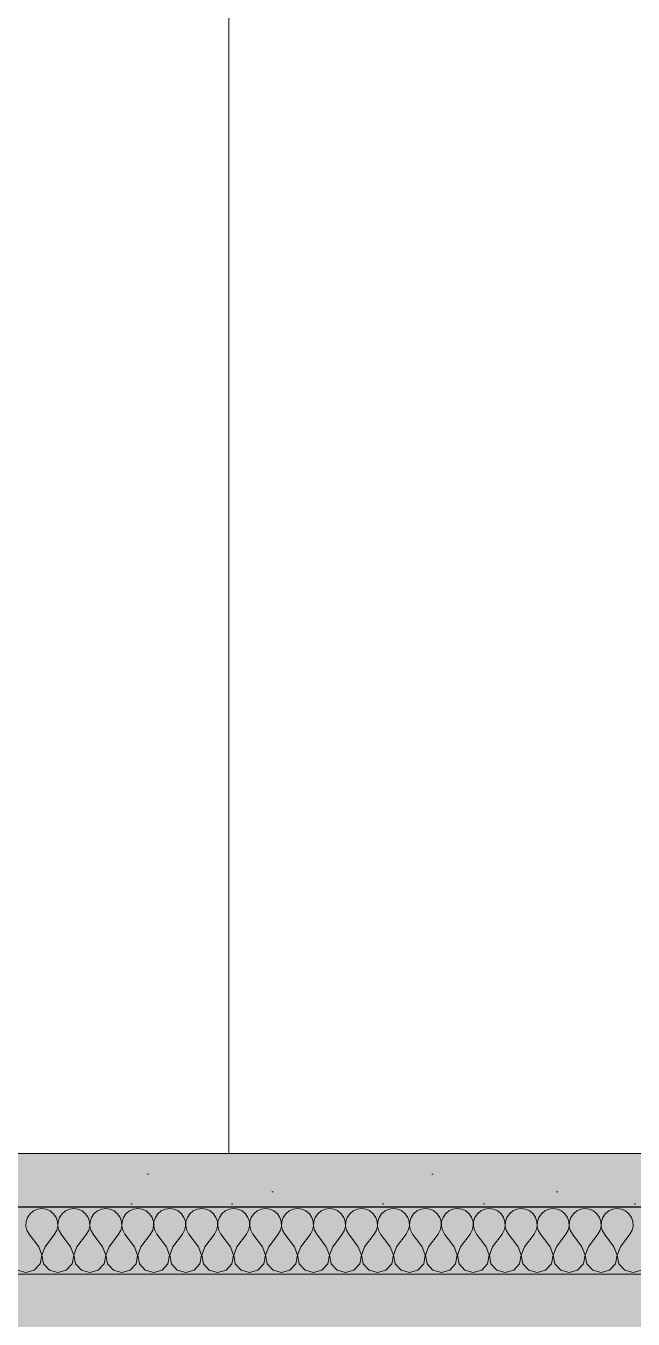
# Model space of a CAD drawing. Header units: millimetres. Extents: x -46169 to 153589, y -86316 to 18123.
# Drawn here: x 143144 to 144049, y -83166 to -81240 of the extents above; entities that cross this region are included whole.
import ezdxf

# ---------------------------------------------------------------- set-up
doc = ezdxf.new("R2010")
doc.units = ezdxf.units.MM
doc.header["$MEASUREMENT"] = 0
doc.linetypes.add('Dashed', pattern=[2822.222233, 1411.111116, -1411.111116])
doc.linetypes.add('Wipeout_Contour', pattern=[1000, 0, -1000])
for name, color, linetype, lineweight, true_color in [('0_Pen_No__105', 7, 'Continuous', 15, 0xa6a6a6), ('New_A-20-M_Floor_Slab_Pen_No__107', 7, 'Continuous', 15, 0xa6a6a6), ('New_A-20-M_Floor_Slab_Pen_No__109', 7, 'Continuous', 15, 0xa6a6a6), ('New_A-20-M_Floor_Slab_Pen_No__162', 7, 'Continuous', 0, 0xe47200)]:
    doc.layers.add(name, color=color, linetype=linetype, lineweight=lineweight, true_color=true_color)
for name, color, linetype in [('A-25-M_Wall_Int', 7, 'Continuous'), ('New_A-20-M_Floor_Slab', 7, 'Continuous'), ('New_A-25-M_Wall_Int', 7, 'Continuous')]:
    doc.layers.add(name, color=color, linetype=linetype)
for name, color, linetype, lineweight in [('A-25-M_Wall_Int_Pen_No__87', 8, 'Continuous', 20), ('A-95-P_Drawing_Pen_No__1', 7, 'Continuous', 13), ('A-95-P_Drawing_Pen_No__84', 8, 'Continuous', 20), ('New_A-20-M_Floor_Slab_Pen_No__1', 7, 'Continuous', 13)]:
    doc.layers.add(name, color=color, linetype=linetype, lineweight=lineweight)

# ---------------------------------------------------------------- blocks, each defined once
blk = doc.blocks.new('Section Elem_53_2', base_point=(96051.2, -82919.8))
at = {"color": 254, "linetype": 'Wipeout_Contour', "lineweight": 0, "ltscale": 1290341.535537267}
blk.add_wipeout([(142957, -71839.8), (142957, -82919.8), (143158.6, -82919.8), (143158.6, -70951.7), (142957, -70951.7), (142957, -71819.8), (143132.2, -71819.8), (143132.2, -71839.8)], dxfattribs=at).dxf.layer = 'New_A-25-M_Wall_Int'
at = {"color": 254, "linetype": 'Wipeout_Contour', "lineweight": 0, "ltscale": 650773.700949}
blk.add_wipeout([(143353.1, -70951.7), (143158.6, -70951.7), (143158.6, -82919.8), (143353.1, -82919.8)], dxfattribs=at).dxf.layer = 'New_A-25-M_Wall_Int'
at = {"color": 254, "linetype": 'Wipeout_Contour', "lineweight": 0, "ltscale": 1292893.838506441}
blk.add_wipeout([(143353.1, -70951.7), (143353.1, -82919.8), (143446.7, -82919.8), (143446.7, -71839.8), (143396.7, -71839.8), (143396.7, -71819.8), (143446.7, -71819.8), (143446.7, -70951.7)], dxfattribs=at).dxf.layer = 'New_A-25-M_Wall_Int'
blk = doc.blocks.new('*X95', base_point=(96051.2, -82919.8))
at = {"layer": 'New_A-20-M_Floor_Slab_Pen_No__107', "linetype": 'Continuous'}
for p, q in [((143150.6, -83009.4), (143146.9, -83014.8)), ((143155.6, -83005.2), (143150.6, -83009.4)), ((143161.7, -83002.5), (143155.6, -83005.2)), ((143168.2, -83001.6), (143161.7, -83002.5)), ((143174.7, -83002.5), (143168.2, -83001.6)), ((143180.7, -83005.2), (143174.7, -83002.5)), ((143185.7, -83009.4), (143180.7, -83005.2)), ((143189.5, -83014.8), (143185.7, -83009.4)), ((143198.2, -83009.4), (143194.5, -83014.8)), ((143203.3, -83005.2), (143198.2, -83009.4)), ((143209.3, -83002.5), (143203.3, -83005.2)), ((143215.8, -83001.6), (143209.3, -83002.5)), ((143222.3, -83002.5), (143215.8, -83001.6)), ((143228.3, -83005.2), (143222.3, -83002.5)), ((143233.4, -83009.4), (143228.3, -83005.2)), ((143237.1, -83014.8), (143233.4, -83009.4)), ((143245.8, -83009.4), (143242.1, -83014.8)), ((143250.9, -83005.2), (143245.8, -83009.4)), ((143256.9, -83002.5), (143250.9, -83005.2)), ((143263.4, -83001.6), (143256.9, -83002.5)), ((143269.9, -83002.5), (143263.4, -83001.6)), ((143275.9, -83005.2), (143269.9, -83002.5)), ((143281, -83009.4), (143275.9, -83005.2)), ((143284.7, -83014.8), (143281, -83009.4)), ((143293.4, -83009.4), (143289.7, -83014.8)), ((143298.5, -83005.2), (143293.4, -83009.4)), ((143304.5, -83002.5), (143298.5, -83005.2)), ((143311, -83001.6), (143304.5, -83002.5)), ((143317.5, -83002.5), (143311, -83001.6)), ((143323.5, -83005.2), (143317.5, -83002.5)), ((143328.6, -83009.4), (143323.5, -83005.2)), ((143332.3, -83014.8), (143328.6, -83009.4)), ((143341.1, -83009.4), (143337.3, -83014.8)), ((143346.1, -83005.2), (143341.1, -83009.4)), ((143352.1, -83002.5), (143346.1, -83005.2)), ((143358.6, -83001.6), (143352.1, -83002.5)), ((143365.1, -83002.5), (143358.6, -83001.6)), ((143371.2, -83005.2), (143365.1, -83002.5)), ((143376.2, -83009.4), (143371.2, -83005.2)), ((143379.9, -83014.8), (143376.2, -83009.4)), ((143388.7, -83009.4), (143385, -83014.8)), ((143393.7, -83005.2), (143388.7, -83009.4)), ((143399.8, -83002.5), (143393.7, -83005.2)), ((143406.3, -83001.6), (143399.8, -83002.5)), ((143412.8, -83002.5), (143406.3, -83001.6)), ((143418.8, -83005.2), (143412.8, -83002.5)), ((143423.8, -83009.4), (143418.8, -83005.2)), ((143427.6, -83014.8), (143423.8, -83009.4)), ((143436.3, -83009.4), (143432.6, -83014.8)), ((143441.4, -83005.2), (143436.3, -83009.4)), ((143447.4, -83002.5), (143441.4, -83005.2)), ((143453.9, -83001.6), (143447.4, -83002.5)), ((143460.4, -83002.5), (143453.9, -83001.6)), ((143466.4, -83005.2), (143460.4, -83002.5)), ((143471.5, -83009.4), (143466.4, -83005.2)), ((143475.2, -83014.8), (143471.5, -83009.4)), ((143483.9, -83009.4), (143480.2, -83014.8)), ((143489, -83005.2), (143483.9, -83009.4)), ((143495, -83002.5), (143489, -83005.2)), ((143501.5, -83001.6), (143495, -83002.5)), ((143508, -83002.5), (143501.5, -83001.6)), ((143514, -83005.2), (143508, -83002.5)), ((143519.1, -83009.4), (143514, -83005.2)), ((143522.8, -83014.8), (143519.1, -83009.4)), ((143531.5, -83009.4), (143527.8, -83014.8)), ((143536.6, -83005.2), (143531.5, -83009.4)), ((143542.6, -83002.5), (143536.6, -83005.2)), ((143549.1, -83001.6), (143542.6, -83002.5)), ((143555.6, -83002.5), (143549.1, -83001.6)), ((143561.6, -83005.2), (143555.6, -83002.5)), ((143566.7, -83009.4), (143561.6, -83005.2)), ((143570.4, -83014.8), (143566.7, -83009.4)), ((143579.2, -83009.4), (143575.4, -83014.8)), ((143584.2, -83005.2), (143579.2, -83009.4)), ((143590.2, -83002.5), (143584.2, -83005.2)), ((143596.7, -83001.6), (143590.2, -83002.5)), ((143603.2, -83002.5), (143596.7, -83001.6)), ((143609.3, -83005.2), (143603.2, -83002.5)), ((143614.3, -83009.4), (143609.3, -83005.2)), ((143618, -83014.8), (143614.3, -83009.4)), ((143626.8, -83009.4), (143623.1, -83014.8)), ((143631.8, -83005.2), (143626.8, -83009.4)), ((143637.9, -83002.5), (143631.8, -83005.2)), ((143644.4, -83001.6), (143637.9, -83002.5)), ((143650.9, -83002.5), (143644.4, -83001.6)), ((143656.9, -83005.2), (143650.9, -83002.5)), ((143661.9, -83009.4), (143656.9, -83005.2)), ((143665.7, -83014.8), (143661.9, -83009.4)), ((143674.4, -83009.4), (143670.7, -83014.8)), ((143679.5, -83005.2), (143674.4, -83009.4)), ((143685.5, -83002.5), (143679.5, -83005.2)), ((143692, -83001.6), (143685.5, -83002.5)), ((143698.5, -83002.5), (143692, -83001.6)), ((143704.5, -83005.2), (143698.5, -83002.5)), ((143709.6, -83009.4), (143704.5, -83005.2)), ((143713.3, -83014.8), (143709.6, -83009.4)), ((143722, -83009.4), (143718.3, -83014.8)), ((143727.1, -83005.2), (143722, -83009.4)), ((143733.1, -83002.5), (143727.1, -83005.2)), ((143739.6, -83001.6), (143733.1, -83002.5)), ((143746.1, -83002.5), (143739.6, -83001.6)), ((143752.1, -83005.2), (143746.1, -83002.5)), ((143757.2, -83009.4), (143752.1, -83005.2)), ((143760.9, -83014.8), (143757.2, -83009.4)), ((143769.6, -83009.4), (143765.9, -83014.8)), ((143774.7, -83005.2), (143769.6, -83009.4)), ((143780.7, -83002.5), (143774.7, -83005.2)), ((143787.2, -83001.6), (143780.7, -83002.5)), ((143793.7, -83002.5), (143787.2, -83001.6)), ((143799.7, -83005.2), (143793.7, -83002.5)), ((143804.8, -83009.4), (143799.7, -83005.2)), ((143808.5, -83014.8), (143804.8, -83009.4)), ((143817.3, -83009.4), (143813.5, -83014.8)), ((143822.3, -83005.2), (143817.3, -83009.4)), ((143828.3, -83002.5), (143822.3, -83005.2)), ((143834.8, -83001.6), (143828.3, -83002.5)), ((143841.3, -83002.5), (143834.8, -83001.6)), ((143847.4, -83005.2), (143841.3, -83002.5)), ((143852.4, -83009.4), (143847.4, -83005.2)), ((143856.1, -83014.8), (143852.4, -83009.4)), ((143864.9, -83009.4), (143861.2, -83014.8)), ((143869.9, -83005.2), (143864.9, -83009.4)), ((143875.9, -83002.5), (143869.9, -83005.2)), ((143882.5, -83001.6), (143875.9, -83002.5)), ((143889, -83002.5), (143882.5, -83001.6)), ((143895, -83005.2), (143889, -83002.5)), ((143900, -83009.4), (143895, -83005.2)), ((143903.7, -83014.8), (143900, -83009.4)), ((143912.5, -83009.4), (143908.8, -83014.8)), ((143917.6, -83005.2), (143912.5, -83009.4)), ((143923.6, -83002.5), (143917.6, -83005.2)), ((143930.1, -83001.6), (143923.6, -83002.5)), ((143936.6, -83002.5), (143930.1, -83001.6)), ((143942.6, -83005.2), (143936.6, -83002.5)), ((143947.6, -83009.4), (143942.6, -83005.2)), ((143951.4, -83014.8), (143947.6, -83009.4)), ((143960.1, -83009.4), (143956.4, -83014.8)), ((143965.2, -83005.2), (143960.1, -83009.4)), ((143971.2, -83002.5), (143965.2, -83005.2)), ((143977.7, -83001.6), (143971.2, -83002.5)), ((143984.2, -83002.5), (143977.7, -83001.6)), ((143990.2, -83005.2), (143984.2, -83002.5)), ((143995.3, -83009.4), (143990.2, -83005.2)), ((143999, -83014.8), (143995.3, -83009.4)), ((144007.7, -83009.4), (144004, -83014.8)), ((144012.8, -83005.2), (144007.7, -83009.4)), ((144018.8, -83002.5), (144012.8, -83005.2)), ((144025.3, -83001.6), (144018.8, -83002.5)), ((144031.8, -83002.5), (144025.3, -83001.6)), ((144037.8, -83005.2), (144031.8, -83002.5)), ((144042.9, -83009.4), (144037.8, -83005.2)), ((144046.6, -83014.8), (144042.9, -83009.4)), ((143144.8, -83021), (143144.5, -83027.6)), ((143144.5, -83027.6), (143145.9, -83034)), ((143146.9, -83014.8), (143144.8, -83021)), ((143191.6, -83021), (143189.5, -83014.8)), ((143190.4, -83034), (143191.9, -83027.6)), ((143191.9, -83027.6), (143191.6, -83021)), ((143192.4, -83021), (143192.1, -83027.6)), ((143192.1, -83027.6), (143193.6, -83034)), ((143194.5, -83014.8), (143192.4, -83021)), ((143239.2, -83021), (143237.1, -83014.8)), ((143238, -83034), (143239.5, -83027.6)), ((143239.5, -83027.6), (143239.2, -83021)), ((143240, -83021), (143239.7, -83027.6)), ((143239.7, -83027.6), (143241.2, -83034)), ((143242.1, -83014.8), (143240, -83021)), ((143286.8, -83021), (143284.7, -83014.8)), ((143285.6, -83034), (143287.1, -83027.6)), ((143287.1, -83027.6), (143286.8, -83021)), ((143287.6, -83021), (143287.3, -83027.6)), ((143287.3, -83027.6), (143288.8, -83034)), ((143289.7, -83014.8), (143287.6, -83021)), ((143334.4, -83021), (143332.3, -83014.8)), ((143333.3, -83034), (143334.7, -83027.6)), ((143334.7, -83027.6), (143334.4, -83021)), ((143335.2, -83021), (143334.9, -83027.6)), ((143334.9, -83027.6), (143336.4, -83034)), ((143337.3, -83014.8), (143335.2, -83021)), ((143382, -83021), (143379.9, -83014.8)), ((143380.9, -83034), (143382.4, -83027.6)), ((143382.4, -83027.6), (143382, -83021)), ((143382.9, -83021), (143382.5, -83027.6)), ((143382.5, -83027.6), (143384, -83034)), ((143385, -83014.8), (143382.9, -83021)), ((143429.7, -83021), (143427.6, -83014.8)), ((143428.5, -83034), (143430, -83027.6)), ((143430, -83027.6), (143429.7, -83021)), ((143430.5, -83021), (143430.2, -83027.6)), ((143430.2, -83027.6), (143431.7, -83034)), ((143432.6, -83014.8), (143430.5, -83021)), ((143477.3, -83021), (143475.2, -83014.8)), ((143476.1, -83034), (143477.6, -83027.6)), ((143477.6, -83027.6), (143477.3, -83021)), ((143478.1, -83021), (143477.8, -83027.6)), ((143477.8, -83027.6), (143479.3, -83034)), ((143480.2, -83014.8), (143478.1, -83021)), ((143524.9, -83021), (143522.8, -83014.8)), ((143523.7, -83034), (143525.2, -83027.6)), ((143525.2, -83027.6), (143524.9, -83021)), ((143525.7, -83021), (143525.4, -83027.6)), ((143525.4, -83027.6), (143526.9, -83034)), ((143527.8, -83014.8), (143525.7, -83021)), ((143572.5, -83021), (143570.4, -83014.8)), ((143571.3, -83034), (143572.8, -83027.6)), ((143572.8, -83027.6), (143572.5, -83021)), ((143573.3, -83021), (143573, -83027.6)), ((143573, -83027.6), (143574.5, -83034)), ((143575.4, -83014.8), (143573.3, -83021)), ((143620.1, -83021), (143618, -83014.8)), ((143619, -83034), (143620.5, -83027.6)), ((143620.5, -83027.6), (143620.1, -83021)), ((143621, -83021), (143620.6, -83027.6)), ((143620.6, -83027.6), (143622.1, -83034)), ((143623.1, -83014.8), (143621, -83021)), ((143667.8, -83021), (143665.7, -83014.8)), ((143666.6, -83034), (143668.1, -83027.6)), ((143668.1, -83027.6), (143667.8, -83021)), ((143668.6, -83021), (143668.3, -83027.6)), ((143668.3, -83027.6), (143669.8, -83034)), ((143670.7, -83014.8), (143668.6, -83021)), ((143715.4, -83021), (143713.3, -83014.8)), ((143714.2, -83034), (143715.7, -83027.6)), ((143715.7, -83027.6), (143715.4, -83021)), ((143716.2, -83021), (143715.9, -83027.6)), ((143715.9, -83027.6), (143717.4, -83034)), ((143718.3, -83014.8), (143716.2, -83021)), ((143763, -83021), (143760.9, -83014.8)), ((143761.8, -83034), (143763.3, -83027.6)), ((143763.3, -83027.6), (143763, -83021)), ((143763.8, -83021), (143763.5, -83027.6)), ((143763.5, -83027.6), (143765, -83034)), ((143765.9, -83014.8), (143763.8, -83021)), ((143810.6, -83021), (143808.5, -83014.8)), ((143809.4, -83034), (143810.9, -83027.6)), ((143810.9, -83027.6), (143810.6, -83021)), ((143811.4, -83021), (143811.1, -83027.6)), ((143811.1, -83027.6), (143812.6, -83034)), ((143813.5, -83014.8), (143811.4, -83021)), ((143858.2, -83021), (143856.1, -83014.8)), ((143857.1, -83034), (143858.5, -83027.6)), ((143858.5, -83027.6), (143858.2, -83021)), ((143859.1, -83021), (143858.7, -83027.6)), ((143858.7, -83027.6), (143860.2, -83034)), ((143861.2, -83014.8), (143859.1, -83021)), ((143905.8, -83021), (143903.7, -83014.8)), ((143904.7, -83034), (143906.2, -83027.6)), ((143906.2, -83027.6), (143905.8, -83021)), ((143906.7, -83021), (143906.4, -83027.6)), ((143906.4, -83027.6), (143907.8, -83034)), ((143908.8, -83014.8), (143906.7, -83021)), ((143953.5, -83021), (143951.4, -83014.8)), ((143952.3, -83034), (143953.8, -83027.6)), ((143953.8, -83027.6), (143953.5, -83021)), ((143954.3, -83021), (143954, -83027.6)), ((143954, -83027.6), (143955.5, -83034)), ((143956.4, -83014.8), (143954.3, -83021)), ((144001.1, -83021), (143999, -83014.8)), ((143999.9, -83034), (144001.4, -83027.6)), ((144001.4, -83027.6), (144001.1, -83021)), ((144001.9, -83021), (144001.6, -83027.6)), ((144001.6, -83027.6), (144003.1, -83034)), ((144004, -83014.8), (144001.9, -83021)), ((144048.7, -83021), (144046.6, -83014.8)), ((144047.5, -83034), (144049, -83027.6)), ((144049, -83027.6), (144048.7, -83021)), ((143145.9, -83034), (143149.1, -83039.7)), ((143163.4, -83058.8), (143149.1, -83039.7)), ((143172.9, -83058.8), (143187.2, -83039.7)), ((143187.2, -83039.7), (143190.4, -83034)), ((143193.6, -83034), (143196.7, -83039.7)), ((143211, -83058.8), (143196.7, -83039.7)), ((143220.5, -83058.8), (143234.8, -83039.7)), ((143234.8, -83039.7), (143238, -83034)), ((143241.2, -83034), (143244.4, -83039.7)), ((143258.6, -83058.8), (143244.4, -83039.7)), ((143268.2, -83058.8), (143282.5, -83039.7)), ((143282.5, -83039.7), (143285.6, -83034)), ((143288.8, -83034), (143292, -83039.7)), ((143306.3, -83058.8), (143292, -83039.7)), ((143315.8, -83058.8), (143330.1, -83039.7)), ((143330.1, -83039.7), (143333.3, -83034)), ((143336.4, -83034), (143339.6, -83039.7)), ((143353.9, -83058.8), (143339.6, -83039.7)), ((143363.4, -83058.8), (143377.7, -83039.7)), ((143377.7, -83039.7), (143380.9, -83034)), ((143384, -83034), (143387.2, -83039.7)), ((143401.5, -83058.8), (143387.2, -83039.7)), ((143411, -83058.8), (143425.3, -83039.7)), ((143425.3, -83039.7), (143428.5, -83034)), ((143431.7, -83034), (143434.8, -83039.7)), ((143449.1, -83058.8), (143434.8, -83039.7)), ((143458.6, -83058.8), (143472.9, -83039.7)), ((143472.9, -83039.7), (143476.1, -83034)), ((143479.3, -83034), (143482.5, -83039.7)), ((143496.7, -83058.8), (143482.5, -83039.7)), ((143506.3, -83058.8), (143520.5, -83039.7)), ((143520.5, -83039.7), (143523.7, -83034)), ((143526.9, -83034), (143530.1, -83039.7)), ((143544.4, -83058.8), (143530.1, -83039.7)), ((143553.9, -83058.8), (143568.2, -83039.7)), ((143568.2, -83039.7), (143571.3, -83034)), ((143574.5, -83034), (143577.7, -83039.7)), ((143592, -83058.8), (143577.7, -83039.7)), ((143601.5, -83058.8), (143615.8, -83039.7)), ((143615.8, -83039.7), (143619, -83034)), ((143622.1, -83034), (143625.3, -83039.7)), ((143639.6, -83058.8), (143625.3, -83039.7)), ((143649.1, -83058.8), (143663.4, -83039.7)), ((143663.4, -83039.7), (143666.6, -83034)), ((143669.8, -83034), (143672.9, -83039.7)), ((143687.2, -83058.8), (143672.9, -83039.7)), ((143696.7, -83058.8), (143711, -83039.7)), ((143711, -83039.7), (143714.2, -83034)), ((143717.4, -83034), (143720.5, -83039.7)), ((143734.8, -83058.8), (143720.5, -83039.7)), ((143744.4, -83058.8), (143758.6, -83039.7)), ((143758.6, -83039.7), (143761.8, -83034)), ((143765, -83034), (143768.2, -83039.7)), ((143782.5, -83058.8), (143768.2, -83039.7)), ((143792, -83058.8), (143806.3, -83039.7)), ((143806.3, -83039.7), (143809.4, -83034)), ((143812.6, -83034), (143815.8, -83039.7)), ((143830.1, -83058.8), (143815.8, -83039.7)), ((143839.6, -83058.8), (143853.9, -83039.7)), ((143853.9, -83039.7), (143857.1, -83034)), ((143860.2, -83034), (143863.4, -83039.7)), ((143877.7, -83058.8), (143863.4, -83039.7)), ((143887.2, -83058.8), (143901.5, -83039.7)), ((143901.5, -83039.7), (143904.7, -83034)), ((143907.8, -83034), (143911, -83039.7)), ((143925.3, -83058.8), (143911, -83039.7)), ((143934.8, -83058.8), (143949.1, -83039.7)), ((143949.1, -83039.7), (143952.3, -83034)), ((143955.5, -83034), (143958.6, -83039.7)), ((143972.9, -83058.8), (143958.6, -83039.7)), ((143982.5, -83058.8), (143996.7, -83039.7)), ((143996.7, -83039.7), (143999.9, -83034)), ((144003.1, -83034), (144006.3, -83039.7)), ((144020.5, -83058.8), (144006.3, -83039.7)), ((144030.1, -83058.8), (144044.4, -83039.7)), ((144044.4, -83039.7), (144047.5, -83034)), ((143168.1, -83070.9), (143163.4, -83058.8)), ((143172.9, -83058.8), (143168.3, -83070.9)), ((143215.7, -83070.9), (143211, -83058.8)), ((143220.5, -83058.8), (143215.9, -83070.9)), ((143263.3, -83070.9), (143258.6, -83058.8)), ((143268.2, -83058.8), (143263.5, -83070.9)), ((143310.9, -83070.9), (143306.3, -83058.8)), ((143315.8, -83058.8), (143311.1, -83070.9)), ((143358.5, -83070.9), (143353.9, -83058.8)), ((143363.4, -83058.8), (143358.7, -83070.9)), ((143406.2, -83070.9), (143401.5, -83058.8)), ((143411, -83058.8), (143406.4, -83070.9)), ((143453.8, -83070.9), (143449.1, -83058.8)), ((143458.6, -83058.8), (143454, -83070.9)), ((143501.4, -83070.9), (143496.7, -83058.8)), ((143506.3, -83058.8), (143501.6, -83070.9)), ((143549, -83070.9), (143544.4, -83058.8)), ((143553.9, -83058.8), (143549.2, -83070.9)), ((143596.6, -83070.9), (143592, -83058.8)), ((143601.5, -83058.8), (143596.8, -83070.9)), ((143644.3, -83070.9), (143639.6, -83058.8)), ((143649.1, -83058.8), (143644.5, -83070.9)), ((143691.9, -83070.9), (143687.2, -83058.8)), ((143696.7, -83058.8), (143692.1, -83070.9)), ((143739.5, -83070.9), (143734.8, -83058.8)), ((143744.4, -83058.8), (143739.7, -83070.9)), ((143787.1, -83070.9), (143782.5, -83058.8)), ((143792, -83058.8), (143787.3, -83070.9)), ((143834.7, -83070.9), (143830.1, -83058.8)), ((143839.6, -83058.8), (143834.9, -83070.9)), ((143882.4, -83070.9), (143877.7, -83058.8)), ((143887.2, -83058.8), (143882.5, -83070.9)), ((143930, -83070.9), (143925.3, -83058.8)), ((143934.8, -83058.8), (143930.2, -83070.9)), ((143977.6, -83070.9), (143972.9, -83058.8)), ((143982.5, -83058.8), (143977.8, -83070.9)), ((144025.2, -83070.9), (144020.5, -83058.8)), ((144030.1, -83058.8), (144025.4, -83070.9)), ((143156.9, -83093.3), (143165.7, -83083.7)), ((143165.7, -83083.7), (143168.1, -83070.9)), ((143168.3, -83070.9), (143170.7, -83083.7)), ((143170.7, -83083.7), (143179.5, -83093.3)), ((143204.5, -83093.3), (143213.3, -83083.7)), ((143213.3, -83083.7), (143215.7, -83070.9)), ((143215.9, -83070.9), (143218.3, -83083.7)), ((143218.3, -83083.7), (143227.1, -83093.3)), ((143252.1, -83093.3), (143260.9, -83083.7)), ((143260.9, -83083.7), (143263.3, -83070.9)), ((143263.5, -83070.9), (143265.9, -83083.7)), ((143265.9, -83083.7), (143274.7, -83093.3)), ((143299.7, -83093.3), (143308.5, -83083.7)), ((143308.5, -83083.7), (143310.9, -83070.9)), ((143311.1, -83070.9), (143313.5, -83083.7)), ((143313.5, -83083.7), (143322.3, -83093.3)), ((143347.4, -83093.3), (143356.1, -83083.7)), ((143356.1, -83083.7), (143358.5, -83070.9)), ((143358.7, -83070.9), (143361.2, -83083.7)), ((143361.2, -83083.7), (143369.9, -83093.3)), ((143395, -83093.3), (143403.7, -83083.7)), ((143403.7, -83083.7), (143406.2, -83070.9)), ((143406.4, -83070.9), (143408.8, -83083.7)), ((143408.8, -83083.7), (143417.6, -83093.3)), ((143442.6, -83093.3), (143451.4, -83083.7)), ((143451.4, -83083.7), (143453.8, -83070.9)), ((143454, -83070.9), (143456.4, -83083.7)), ((143456.4, -83083.7), (143465.2, -83093.3)), ((143490.2, -83093.3), (143499, -83083.7)), ((143499, -83083.7), (143501.4, -83070.9)), ((143501.6, -83070.9), (143504, -83083.7)), ((143504, -83083.7), (143512.8, -83093.3)), ((143537.8, -83093.3), (143546.6, -83083.7)), ((143546.6, -83083.7), (143549, -83070.9)), ((143549.2, -83070.9), (143551.6, -83083.7)), ((143551.6, -83083.7), (143560.4, -83093.3)), ((143585.4, -83093.3), (143594.2, -83083.7)), ((143594.2, -83083.7), (143596.6, -83070.9)), ((143596.8, -83070.9), (143599.3, -83083.7)), ((143599.3, -83083.7), (143608, -83093.3)), ((143633.1, -83093.3), (143641.8, -83083.7)), ((143641.8, -83083.7), (143644.3, -83070.9)), ((143644.5, -83070.9), (143646.9, -83083.7)), ((143646.9, -83083.7), (143655.6, -83093.3)), ((143680.7, -83093.3), (143689.5, -83083.7)), ((143689.5, -83083.7), (143691.9, -83070.9)), ((143692.1, -83070.9), (143694.5, -83083.7)), ((143694.5, -83083.7), (143703.3, -83093.3)), ((143728.3, -83093.3), (143737.1, -83083.7)), ((143737.1, -83083.7), (143739.5, -83070.9)), ((143739.7, -83070.9), (143742.1, -83083.7)), ((143742.1, -83083.7), (143750.9, -83093.3)), ((143775.9, -83093.3), (143784.7, -83083.7)), ((143784.7, -83083.7), (143787.1, -83070.9)), ((143787.3, -83070.9), (143789.7, -83083.7)), ((143789.7, -83083.7), (143798.5, -83093.3)), ((143823.5, -83093.3), (143832.3, -83083.7)), ((143832.3, -83083.7), (143834.7, -83070.9)), ((143834.9, -83070.9), (143837.3, -83083.7)), ((143837.3, -83083.7), (143846.1, -83093.3)), ((143871.2, -83093.3), (143879.9, -83083.7)), ((143879.9, -83083.7), (143882.4, -83070.9)), ((143882.5, -83070.9), (143885, -83083.7)), ((143885, -83083.7), (143893.7, -83093.3)), ((143918.8, -83093.3), (143927.6, -83083.7)), ((143927.6, -83083.7), (143930, -83070.9)), ((143930.2, -83070.9), (143932.6, -83083.7)), ((143932.6, -83083.7), (143941.4, -83093.3)), ((143966.4, -83093.3), (143975.2, -83083.7)), ((143975.2, -83083.7), (143977.6, -83070.9)), ((143977.8, -83070.9), (143980.2, -83083.7)), ((143980.2, -83083.7), (143989, -83093.3)), ((144014, -83093.3), (144022.8, -83083.7)), ((144022.8, -83083.7), (144025.2, -83070.9)), ((144025.4, -83070.9), (144027.8, -83083.7)), ((144027.8, -83083.7), (144036.6, -83093.3)), ((143131.8, -83093.3), (143144.4, -83096.9)), ((143144.4, -83096.9), (143156.9, -83093.3)), ((143179.5, -83093.3), (143192, -83096.9)), ((143192, -83096.9), (143204.5, -83093.3)), ((143227.1, -83093.3), (143239.6, -83096.9)), ((143239.6, -83096.9), (143252.1, -83093.3)), ((143274.7, -83093.3), (143287.2, -83096.9)), ((143287.2, -83096.9), (143299.7, -83093.3)), ((143322.3, -83093.3), (143334.8, -83096.9)), ((143334.8, -83096.9), (143347.4, -83093.3)), ((143369.9, -83093.3), (143382.5, -83096.9)), ((143382.5, -83096.9), (143395, -83093.3)), ((143417.6, -83093.3), (143430.1, -83096.9)), ((143430.1, -83096.9), (143442.6, -83093.3)), ((143465.2, -83093.3), (143477.7, -83096.9)), ((143477.7, -83096.9), (143490.2, -83093.3)), ((143512.8, -83093.3), (143525.3, -83096.9)), ((143525.3, -83096.9), (143537.8, -83093.3)), ((143560.4, -83093.3), (143572.9, -83096.9)), ((143572.9, -83096.9), (143585.4, -83093.3)), ((143608, -83093.3), (143620.5, -83096.9)), ((143620.5, -83096.9), (143633.1, -83093.3)), ((143655.6, -83093.3), (143668.2, -83096.9)), ((143668.2, -83096.9), (143680.7, -83093.3)), ((143703.3, -83093.3), (143715.8, -83096.9)), ((143715.8, -83096.9), (143728.3, -83093.3)), ((143750.9, -83093.3), (143763.4, -83096.9)), ((143763.4, -83096.9), (143775.9, -83093.3)), ((143798.5, -83093.3), (143811, -83096.9)), ((143811, -83096.9), (143823.5, -83093.3)), ((143846.1, -83093.3), (143858.6, -83096.9)), ((143858.6, -83096.9), (143871.2, -83093.3)), ((143893.7, -83093.3), (143906.3, -83096.9)), ((143906.3, -83096.9), (143918.8, -83093.3)), ((143941.4, -83093.3), (143953.9, -83096.9)), ((143953.9, -83096.9), (143966.4, -83093.3)), ((143989, -83093.3), (144001.5, -83096.9)), ((144001.5, -83096.9), (144014, -83093.3)), ((144036.6, -83093.3), (144049.1, -83096.9)), ((144049.1, -83096.9), (144061.6, -83093.3))]:
    blk.add_line(p, q, dxfattribs=at)
blk = doc.blocks.new('Section Elem_72_2', base_point=(96051.2, -82919.8))
at = {"color": 254, "linetype": 'Wipeout_Contour', "lineweight": 0, "ltscale": 666903.459452}
blk.add_wipeout([(146449.3, -82998.8), (146449.3, -82919.8), (142787.2, -82919.8), (142787.2, -82998.8)], dxfattribs=at).dxf.layer = 'New_A-20-M_Floor_Slab'
at = {"layer": 'New_A-20-M_Floor_Slab_Pen_No__109', "linetype": 'Continuous'}
h = blk.add_hatch(dxfattribs=at)
h.set_pattern_fill('Lightweight_Concrete_0002', color=256, style=0, pattern_type=2)
h.set_pattern_definition([(0, (96051.24, -82919.76), (0, 779.423), [48.75, -401.25]), (0, (96276.24, -82530.04), (0, 779.423), [48.75, -401.25]), (60, (96051.24, -82919.76), (-675, 389.711), [48.75, -401.25]), (60, (96501.24, -82919.76), (-675, 389.711), [48.75, -401.25]), (120, (96100, -82919.76), (675, 389.711), [48.75, -401.25]), (120, (96550, -82919.76), (675, 389.711), [48.75, -401.25]), (0, (96051.24, -82844.76), (0, 150), [0, -150, 0, -225]), (45, (96126.24, -82844.76), (-106.066, 106.066), [0, -112.5, 0, -187.5])])
h.paths.add_polyline_path([(146449.3, -82998.8), (146449.3, -82919.8), (142787.2, -82919.8), (142787.2, -82998.8)])
at = {"layer": 'New_A-20-M_Floor_Slab_Pen_No__162', "linetype": 'Continuous'}
blk.add_hatch(color=256, dxfattribs=at).paths.add_polyline_path([(146449.3, -82999.3), (146449.3, -82998.8), (142787.2, -82998.8), (142787.2, -82999.3)])
at = {"layer": 'New_A-20-M_Floor_Slab_Pen_No__1', "linetype": 'Continuous', "flags": 128}
blk.add_lwpolyline([(146449.3, -82919.8), (142787.2, -82919.8), (132635, -82919.8)], dxfattribs=at)
at = {"color": 254, "linetype": 'Wipeout_Contour', "lineweight": 0, "ltscale": 667082.685689}
blk.add_wipeout([(142787.2, -83099.3), (146449.3, -83099.3), (146449.3, -82999.3), (142787.2, -82999.3)], dxfattribs=at).dxf.layer = 'New_A-20-M_Floor_Slab'
at = {"layer": 'New_A-20-M_Floor_Slab_Pen_No__1', "linetype": 'Continuous', "flags": 128}
for points in [[(146449.3, -82998.8), (142787.2, -82998.8), (132611.7, -82998.8)], [(146449.3, -82999.3), (142787.2, -82999.3), (132611.7, -82999.3)], [(146449.3, -83099.3), (142787.2, -83099.3), (132611.7, -83099.3)]]:
    blk.add_lwpolyline(points, dxfattribs=at)
at = {"layer": 'New_A-20-M_Floor_Slab'}
blk.add_blockref('*X95', (96051.2, -82919.8), dxfattribs=at)
blk = doc.blocks.new('Section Elem_80_2', base_point=(96051.2, -82919.8))
at = {"layer": 'A-25-M_Wall_Int_Pen_No__87', "linetype": 'Continuous'}
blk.add_line((143446.7, -71839.8), (143446.7, -82919.8), dxfattribs=at)
blk = doc.blocks.new('A05 Atria Section & Elevation A_STORY_MARKER', base_point=(96051.2, -82919.8))
at = {"layer": '0_Pen_No__105', "linetype": 'Dashed', "ltscale": 0.2}
blk.add_line((131889.1, -82919.8), (146449.3, -82919.8), dxfattribs=at)

msp = doc.modelspace()

# ---------------------------------------------------------------- block references
at = {"layer": 'New_A-25-M_Wall_Int'}
msp.add_blockref('Section Elem_53_2', (96051.2, -82919.8), dxfattribs=at)

# ---------------------------------------------------------------- next in the draw order: block references
at = {"layer": 'New_A-20-M_Floor_Slab'}
msp.add_blockref('Section Elem_72_2', (96051.2, -82919.8), dxfattribs=at)

# ---------------------------------------------------------------- next in the draw order: block references
at = {"layer": 'A-25-M_Wall_Int'}
msp.add_blockref('Section Elem_80_2', (96051.2, -82919.8), dxfattribs=at)

# ---------------------------------------------------------------- next in the draw order: hatches: boundary and pattern name
at = {"layer": 'A-95-P_Drawing_Pen_No__84', "linetype": 'Continuous'}
msp.add_hatch(color=256, dxfattribs=at).paths.add_polyline_path([(153588.5, -82919.8), (124379.1, -82919.8), (124379.1, -85542.9), (153588.5, -85542.9)])

# ---------------------------------------------------------------- next in the draw order: linework, layer by layer
at = {"layer": 'A-95-P_Drawing_Pen_No__1', "linetype": 'Continuous', "flags": 128}
msp.add_lwpolyline([(153588.5, -82919.8), (124379.1, -82919.8), (124379.1, -85542.9), (153588.5, -85542.9)], close=True, dxfattribs=at)

# ---------------------------------------------------------------- next in the draw order: block references
at = {"linetype": 'Continuous', "lineweight": 0}
msp.add_blockref('A05 Atria Section & Elevation A_STORY_MARKER', (96051.2, -82919.8), dxfattribs=at)

doc.saveas('drawing.dxf')
